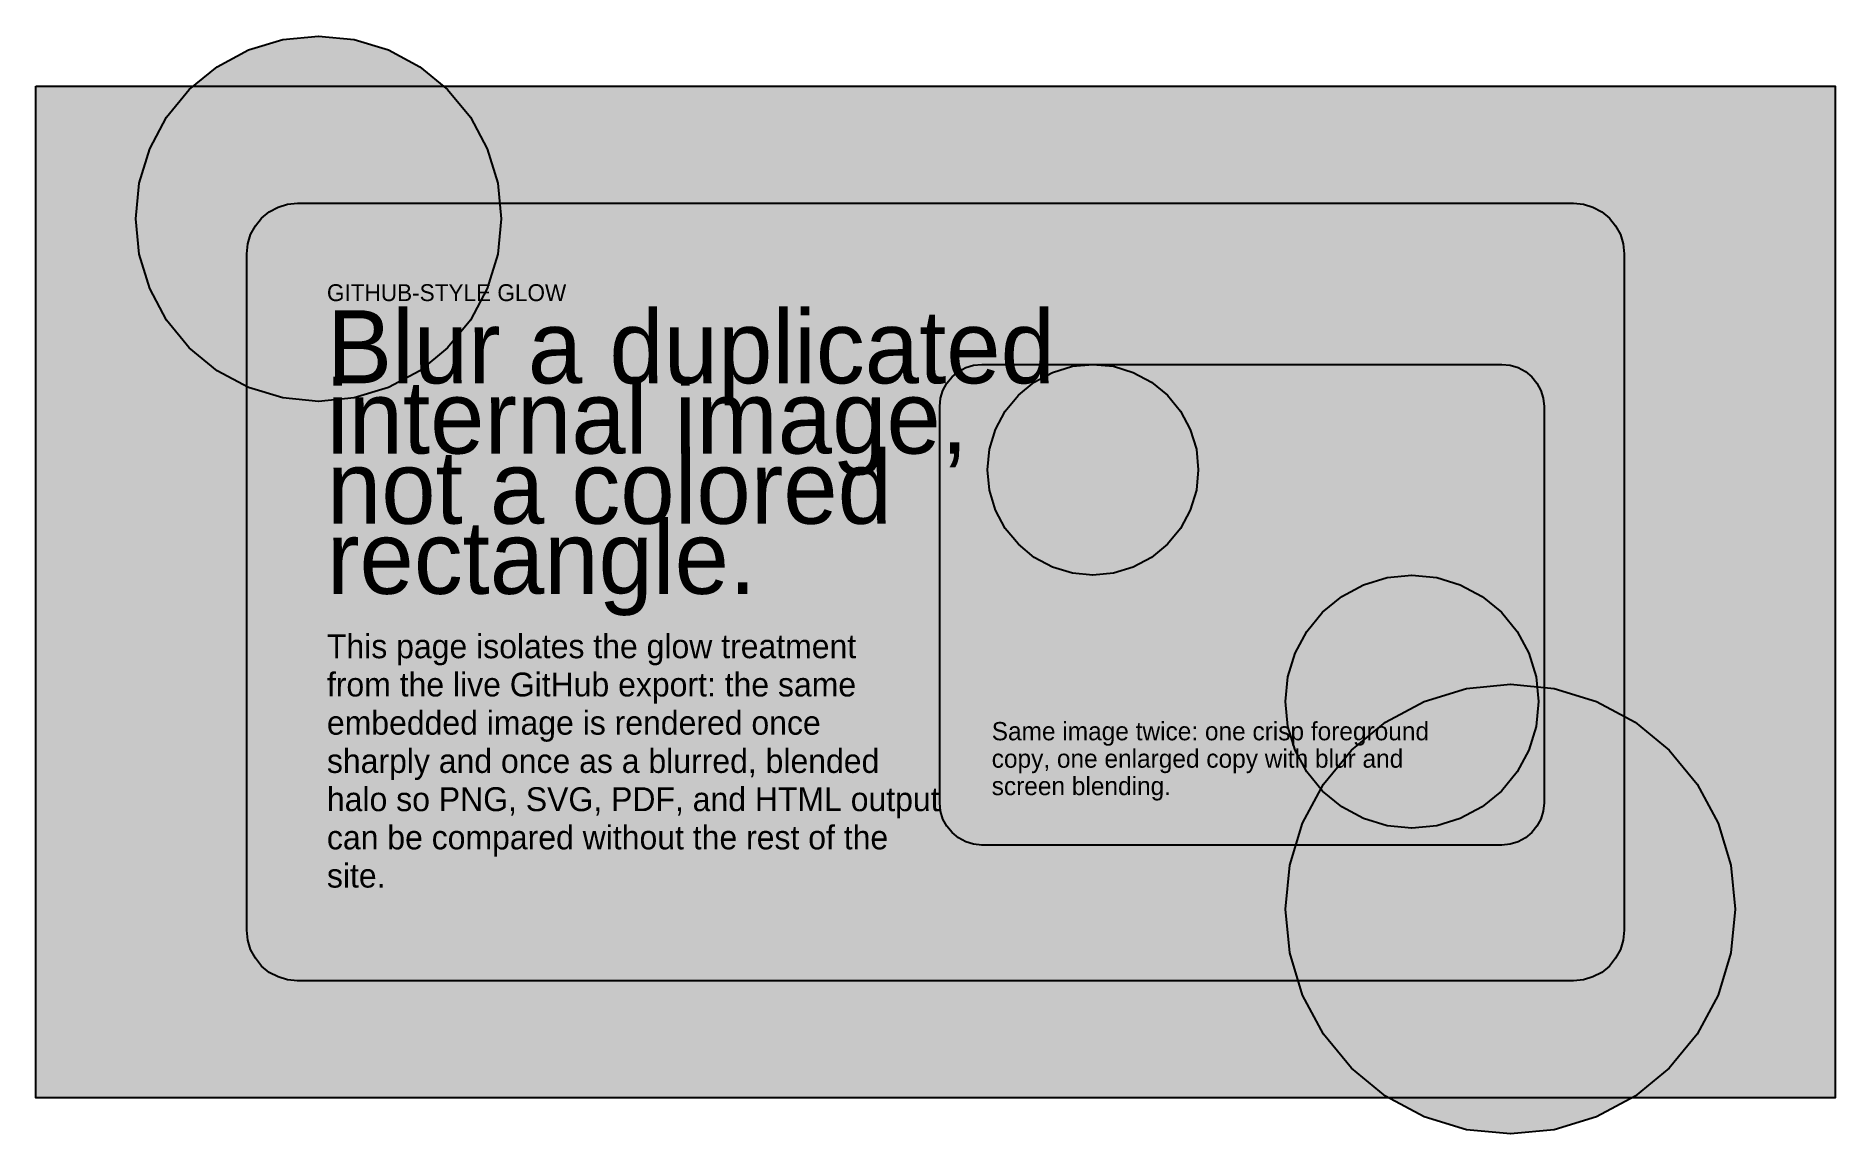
# Model space of a CAD drawing. Extents: x 0 to 1280, y -26 to 756.
import ezdxf

# ---------------------------------------------------------------- set-up
doc = ezdxf.new("R2010")
doc.units = 0

msp = doc.modelspace()

# ---------------------------------------------------------------- hatches: boundary and pattern name
at = {"true_color": 0x7ee6ff}
for points in [[(201, 755.6), (201, 755.6), (201, 755.6), (226.4, 753.1), (250.7, 745.7), (273.2, 733.7), (292.9, 717.6), (309.1, 697.9), (321.1, 675.4), (328.5, 651), (331, 625.6), (331, 625.6), (331, 625.6), (328.5, 600.3), (321.1, 575.9), (309.1, 553.4), (292.9, 533.7), (273.2, 517.5), (250.7, 505.5), (226.4, 498.1), (201, 495.6), (201, 495.6), (201, 495.6), (175.6, 498.1), (151.3, 505.5), (128.8, 517.5), (109.1, 533.7), (92.9, 553.4), (80.9, 575.9), (73.5, 600.3), (71, 625.6), (71, 625.6), (71, 625.6), (73.5, 651), (80.9, 675.4), (92.9, 697.9), (109.1, 717.6), (128.8, 733.7), (151.3, 745.7), (175.6, 753.1), (201, 755.6)], [(0, 720), (1280, 720), (1280, 0), (0, 0)], [(752, 522), (752, 522), (752, 522), (766.6, 520.6), (780.7, 516.3), (793.7, 509.4), (805, 500), (814.4, 488.7), (821.3, 475.7), (825.6, 461.6), (827, 447), (827, 447), (827, 447), (825.6, 432.4), (821.3, 418.3), (814.4, 405.3), (805, 394), (793.7, 384.6), (780.7, 377.7), (766.6, 373.4), (752, 372), (752, 372), (752, 372), (737.4, 373.4), (723.3, 377.7), (710.3, 384.6), (699, 394), (689.6, 405.3), (682.7, 418.3), (678.4, 432.4), (677, 447), (677, 447), (677, 447), (678.4, 461.6), (682.7, 475.7), (689.6, 488.7), (699, 500), (710.3, 509.4), (723.3, 516.3), (737.4, 520.6), (752, 522)]]:
    msp.add_hatch(color=256, dxfattribs=at).paths.add_polyline_path(points, flags=0)
at = {"true_color": 0x0b1230}
msp.add_hatch(color=256, dxfattribs=at).paths.add_polyline_path([(186, 636.6), (1094, 636.6), (1094, 636.6), (1101, 635.9), (1107.8, 633.9), (1114, 630.6), (1119.5, 626.1), (1123.9, 620.6), (1127.3, 614.4), (1129.3, 607.7), (1130, 600.6), (1130, 119.4), (1130, 119.4), (1129.3, 112.3), (1127.3, 105.6), (1123.9, 99.4), (1119.5, 93.9), (1114, 89.4), (1107.8, 86.1), (1101, 84.1), (1094, 83.4), (186, 83.4), (186, 83.4), (179, 84.1), (172.2, 86.1), (166, 89.4), (160.5, 93.9), (156.1, 99.4), (152.7, 105.6), (150.7, 112.3), (150, 119.4), (150, 600.6), (150, 600.6), (150.7, 607.7), (152.7, 614.4), (156.1, 620.6), (160.5, 626.1), (166, 630.6), (172.2, 633.9), (179, 635.9), (186, 636.6)], flags=0)
at = {"true_color": 0x05091c}
msp.add_hatch(color=256, dxfattribs=at).paths.add_polyline_path([(673, 522), (1043, 522), (1043, 522), (1048.9, 521.4), (1054.5, 519.7), (1059.7, 516.9), (1064.2, 513.2), (1067.9, 508.7), (1070.7, 503.5), (1072.4, 497.9), (1073, 492), (1073, 210), (1073, 210), (1072.4, 204.1), (1070.7, 198.5), (1067.9, 193.3), (1064.2, 188.8), (1059.7, 185.1), (1054.5, 182.3), (1048.9, 180.6), (1043, 180), (673, 180), (673, 180), (667.1, 180.6), (661.5, 182.3), (656.3, 185.1), (651.8, 188.8), (648.1, 193.3), (645.3, 198.5), (643.6, 204.1), (643, 210), (643, 492), (643, 492), (643.6, 497.9), (645.3, 503.5), (648.1, 508.7), (651.8, 513.2), (656.3, 516.9), (661.5, 519.7), (667.1, 521.4), (673, 522)], flags=0)
at = {"true_color": 0x6c7dff}
for points in [[(979, 372), (979, 372), (979, 372), (996.6, 370.3), (1013.4, 365.1), (1029, 356.8), (1042.6, 345.6), (1053.8, 332), (1062.1, 316.4), (1067.3, 299.6), (1069, 282), (1069, 282), (1069, 282), (1067.3, 264.4), (1062.1, 247.6), (1053.8, 232), (1042.6, 218.4), (1029, 207.2), (1013.4, 198.9), (996.6, 193.7), (979, 192), (979, 192), (979, 192), (961.4, 193.7), (944.6, 198.9), (929, 207.2), (915.4, 218.4), (904.2, 232), (895.9, 247.6), (890.7, 264.4), (889, 282), (889, 282), (889, 282), (890.7, 299.6), (895.9, 316.4), (904.2, 332), (915.4, 345.6), (929, 356.8), (944.6, 365.1), (961.4, 370.3), (979, 372)], [(1049, 294.4), (1049, 294.4), (1049, 294.4), (1080.2, 291.3), (1110.2, 282.2), (1137.9, 267.4), (1162.1, 247.5), (1182, 223.3), (1196.8, 195.6), (1205.9, 165.6), (1209, 134.4), (1209, 134.4), (1209, 134.4), (1205.9, 103.2), (1196.8, 73.1), (1182, 45.5), (1162.1, 21.2), (1137.9, 1.3), (1110.2, -13.5), (1080.2, -22.6), (1049, -25.6), (1049, -25.6), (1049, -25.6), (1017.8, -22.6), (987.8, -13.5), (960.1, 1.3), (935.9, 21.2), (916, 45.5), (901.2, 73.1), (892.1, 103.2), (889, 134.4), (889, 134.4), (889, 134.4), (892.1, 165.6), (901.2, 195.6), (916, 223.3), (935.9, 247.5), (960.1, 267.4), (987.8, 282.2), (1017.8, 291.3), (1049, 294.4)]]:
    msp.add_hatch(color=256, dxfattribs=at).paths.add_polyline_path(points, flags=0)

# ---------------------------------------------------------------- linework, layer by layer
at = {"true_color": 0x7ee6ff}
for points in [[(201, 755.6), (201, 755.6), (201, 755.6), (226.4, 753.1), (250.7, 745.7), (273.2, 733.7), (292.9, 717.6), (309.1, 697.9), (321.1, 675.4), (328.5, 651), (331, 625.6), (331, 625.6), (331, 625.6), (328.5, 600.3), (321.1, 575.9), (309.1, 553.4), (292.9, 533.7), (273.2, 517.5), (250.7, 505.5), (226.4, 498.1), (201, 495.6), (201, 495.6), (201, 495.6), (175.6, 498.1), (151.3, 505.5), (128.8, 517.5), (109.1, 533.7), (92.9, 553.4), (80.9, 575.9), (73.5, 600.3), (71, 625.6), (71, 625.6), (71, 625.6), (73.5, 651), (80.9, 675.4), (92.9, 697.9), (109.1, 717.6), (128.8, 733.7), (151.3, 745.7), (175.6, 753.1), (201, 755.6)], [(0, 720), (1280, 720), (1280, 0), (0, 0)], [(752, 522), (752, 522), (752, 522), (766.6, 520.6), (780.7, 516.3), (793.7, 509.4), (805, 500), (814.4, 488.7), (821.3, 475.7), (825.6, 461.6), (827, 447), (827, 447), (827, 447), (825.6, 432.4), (821.3, 418.3), (814.4, 405.3), (805, 394), (793.7, 384.6), (780.7, 377.7), (766.6, 373.4), (752, 372), (752, 372), (752, 372), (737.4, 373.4), (723.3, 377.7), (710.3, 384.6), (699, 394), (689.6, 405.3), (682.7, 418.3), (678.4, 432.4), (677, 447), (677, 447), (677, 447), (678.4, 461.6), (682.7, 475.7), (689.6, 488.7), (699, 500), (710.3, 509.4), (723.3, 516.3), (737.4, 520.6), (752, 522)]]:
    msp.add_lwpolyline(points, close=True, dxfattribs=at)
at = {"true_color": 0xa7bdff}
msp.add_lwpolyline([(186, 636.6), (1094, 636.6), (1094, 636.6), (1101, 635.9), (1107.8, 633.9), (1114, 630.6), (1119.5, 626.1), (1123.9, 620.6), (1127.3, 614.4), (1129.3, 607.7), (1130, 600.6), (1130, 119.4), (1130, 119.4), (1129.3, 112.3), (1127.3, 105.6), (1123.9, 99.4), (1119.5, 93.9), (1114, 89.4), (1107.8, 86.1), (1101, 84.1), (1094, 83.4), (186, 83.4), (186, 83.4), (179, 84.1), (172.2, 86.1), (166, 89.4), (160.5, 93.9), (156.1, 99.4), (152.7, 105.6), (150.7, 112.3), (150, 119.4), (150, 600.6), (150, 600.6), (150.7, 607.7), (152.7, 614.4), (156.1, 620.6), (160.5, 626.1), (166, 630.6), (172.2, 633.9), (179, 635.9), (186, 636.6)], close=True, dxfattribs=at)
at = {"true_color": 0xffffff}
msp.add_lwpolyline([(673, 522), (1043, 522), (1043, 522), (1048.9, 521.4), (1054.5, 519.7), (1059.7, 516.9), (1064.2, 513.2), (1067.9, 508.7), (1070.7, 503.5), (1072.4, 497.9), (1073, 492), (1073, 210), (1073, 210), (1072.4, 204.1), (1070.7, 198.5), (1067.9, 193.3), (1064.2, 188.8), (1059.7, 185.1), (1054.5, 182.3), (1048.9, 180.6), (1043, 180), (673, 180), (673, 180), (667.1, 180.6), (661.5, 182.3), (656.3, 185.1), (651.8, 188.8), (648.1, 193.3), (645.3, 198.5), (643.6, 204.1), (643, 210), (643, 492), (643, 492), (643.6, 497.9), (645.3, 503.5), (648.1, 508.7), (651.8, 513.2), (656.3, 516.9), (661.5, 519.7), (667.1, 521.4), (673, 522)], close=True, dxfattribs=at)
at = {"true_color": 0x6c7dff}
for points in [[(979, 372), (979, 372), (979, 372), (996.6, 370.3), (1013.4, 365.1), (1029, 356.8), (1042.6, 345.6), (1053.8, 332), (1062.1, 316.4), (1067.3, 299.6), (1069, 282), (1069, 282), (1069, 282), (1067.3, 264.4), (1062.1, 247.6), (1053.8, 232), (1042.6, 218.4), (1029, 207.2), (1013.4, 198.9), (996.6, 193.7), (979, 192), (979, 192), (979, 192), (961.4, 193.7), (944.6, 198.9), (929, 207.2), (915.4, 218.4), (904.2, 232), (895.9, 247.6), (890.7, 264.4), (889, 282), (889, 282), (889, 282), (890.7, 299.6), (895.9, 316.4), (904.2, 332), (915.4, 345.6), (929, 356.8), (944.6, 365.1), (961.4, 370.3), (979, 372)], [(1049, 294.4), (1049, 294.4), (1049, 294.4), (1080.2, 291.3), (1110.2, 282.2), (1137.9, 267.4), (1162.1, 247.5), (1182, 223.3), (1196.8, 195.6), (1205.9, 165.6), (1209, 134.4), (1209, 134.4), (1209, 134.4), (1205.9, 103.2), (1196.8, 73.1), (1182, 45.5), (1162.1, 21.2), (1137.9, 1.3), (1110.2, -13.5), (1080.2, -22.6), (1049, -25.6), (1049, -25.6), (1049, -25.6), (1017.8, -22.6), (987.8, -13.5), (960.1, 1.3), (935.9, 21.2), (916, 45.5), (901.2, 73.1), (892.1, 103.2), (889, 134.4), (889, 134.4), (889, 134.4), (892.1, 165.6), (901.2, 195.6), (916, 223.3), (935.9, 247.5), (960.1, 267.4), (987.8, 282.2), (1017.8, 291.3), (1049, 294.4)]]:
    msp.add_lwpolyline(points, close=True, dxfattribs=at)

# ---------------------------------------------------------------- texts
at = {"true_color": 0x7ee6ff}
msp.add_text('GITHUB-STYLE GLOW', height=12, dxfattribs=at).set_placement((207, 567))
at = {"true_color": 0xf4f7ff}
for s, p in [('Blur a duplicated', (207, 508.5)), ('internal image,', (207, 458.5)), ('not a colored', (207, 408.6)), ('rectangle.', (207, 358.7))]:
    msp.add_text(s, height=52, dxfattribs=at).set_placement(p)
at = {"true_color": 0xe3ebff}
for s, height, p in [('This page isolates the glow treatment', 17, (207, 312.9)), ('from the live GitHub export: the same', 17, (207, 285.7)), ('embedded image is rendered once', 17, (207, 258.5)), ('Same image twice: one crisp foreground', 13, (680, 254.5)), ('sharply and once as a blurred, blended', 17, (207, 231.3)), ('copy, one enlarged copy with blur and', 13, (680, 235)), ('halo so PNG, SVG, PDF, and HTML output', 17, (207, 204.1)), ('screen blending.', 13, (680, 215.5)), ('can be compared without the rest of the', 17, (207, 176.9)), ('site.', 17, (207, 149.7))]:
    msp.add_text(s, height=height, dxfattribs=at).set_placement(p)

doc.saveas('drawing.dxf')
